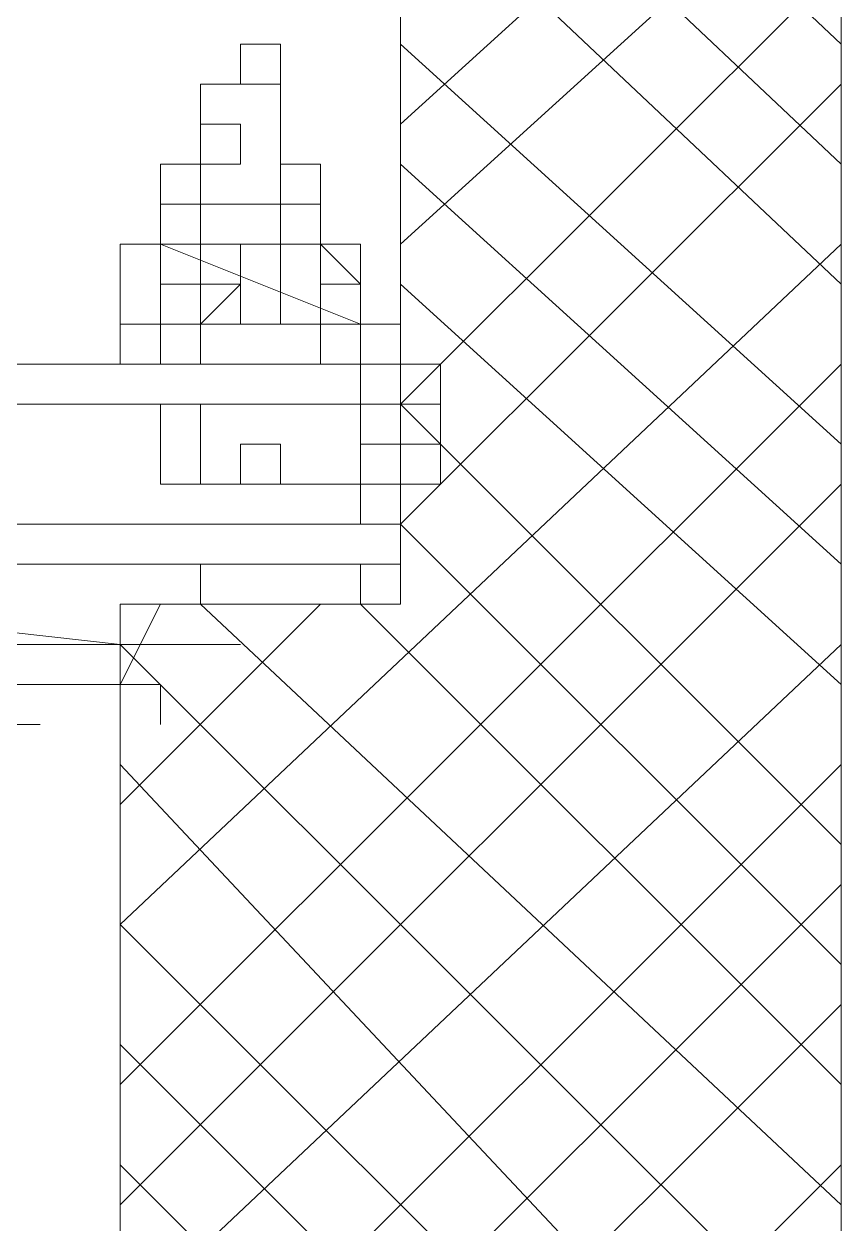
# Model space of a CAD drawing. Header units: millimetres. Extents: x -1005 to 291095, y -4225 to 50669.
# Drawn here: x 7370 to 8776, y 17782 to 19847 of the extents above; entities that cross this region are included whole.
import ezdxf

# ---------------------------------------------------------------- set-up
doc = ezdxf.new("R2010")
doc.units = ezdxf.units.MM
doc.layers.add('PDF_Geomertry', color=7, linetype='Continuous')

msp = doc.modelspace()

# ---------------------------------------------------------------- linework, layer by layer
at = {"layer": 'PDF_Geomertry', "lineweight": 5}
for points in [[(8775.6, 21947.9), (7535.8, 20777.1), (8775.6, 19606.2)], [(8500.1, 21947.9), (7535.8, 20983.7), (8775.6, 19812.8)], [(8775.6, 21741.3), (7535.8, 20570.4), (8775.6, 19399.6)], [(8775.6, 20363.8), (8018, 19675.1)], [(8775.6, 20157.2), (8018, 19468.5)], [(8775.6, 19950.6), (8018, 19192.9), (8018, 18848.6), (7673.6, 18848.6), (7949.1, 18848.6), (7949.1, 18917.5)], [(7811.3, 19743.9), (7811.3, 19812.8), (7742.5, 19812.8), (7742.5, 19743.9)], [(8018, 19812.8), (8775.6, 19124.1)], [(6089.5, 18986.3), (8018, 18986.3), (8775.6, 19743.9)], [(7673.6, 19675.1), (7673.6, 19675.1)], [(7880.2, 19606.2), (7880.2, 19537.3), (7604.7, 19537.3), (7604.7, 19468.5), (7604.7, 19468.5)], [(7742.5, 19606.2), (7673.6, 19606.2), (7604.7, 19606.2), (7604.7, 19537.3), (7604.7, 19606.2), (7604.7, 19606.2)], [(7673.6, 19606.2), (7673.6, 19606.2), (7673.6, 19537.3)], [(7811.3, 19606.2), (7880.2, 19606.2), (7880.2, 19537.3), (7880.2, 19606.2), (7811.3, 19606.2), (7811.3, 19537.3), (7811.3, 19606.2), (7880.2, 19606.2), (7880.2, 19537.3), (7880.2, 19468.5), (7811.3, 19468.5), (7811.3, 19468.5)], [(8018, 19606.2), (8775.6, 18917.5)], [(7535.8, 19468.5), (7535.8, 19399.6)], [(8775.6, 19468.5), (7535.8, 18297.6), (8362.4, 17471.1), (8775.6, 17884.3)], [(7604.7, 19468.5), (7880.2, 19468.5), (7604.7, 19468.5), (7880.2, 19468.5), (7604.7, 19468.5), (7604.7, 19399.6), (7604.7, 19330.7), (7604.7, 19399.6), (7604.7, 19330.7), (7604.7, 19399.6), (7604.7, 19399.6)], [(7673.6, 19399.6), (7673.6, 19399.6), (7673.6, 19468.5), (7742.5, 19468.5), (7742.5, 19399.6), (7742.5, 19399.6)], [(7673.6, 19399.6), (7673.6, 19399.6), (7673.6, 19468.5)], [(7673.6, 19468.5), (7673.6, 19399.6), (7673.6, 19399.6)], [(7880.2, 19468.5), (7811.3, 19468.5), (7811.3, 19330.7), (7811.3, 19330.7)], [(7949.1, 19468.5), (7880.2, 19468.5), (7880.2, 19399.6), (7880.2, 19468.5), (7880.2, 19468.5)], [(7880.2, 19468.5), (7880.2, 19399.6), (7880.2, 19399.6)], [(7880.2, 19468.5), (7880.2, 19399.6), (7880.2, 19399.6)], [(7880.2, 19468.5), (7880.2, 19330.7), (7880.2, 19330.7)], [(7880.2, 19468.5), (7880.2, 19330.7), (7880.2, 19330.7)], [(7880.2, 19468.5), (7880.2, 19399.6)], [(7949.1, 19399.6), (7949.1, 19399.6), (7949.1, 19468.5)], [(7535.8, 19399.6), (7535.8, 19399.6), (7535.8, 19330.7)], [(7535.8, 19399.6), (7535.8, 19399.6), (7535.8, 19330.7)], [(7535.8, 19330.7), (7535.8, 19330.7), (7535.8, 19399.6), (7535.8, 19399.6)], [(7535.8, 19330.7), (7535.8, 19399.6), (7535.8, 19399.6)], [(7604.7, 19399.6), (7604.7, 19399.6), (7604.7, 19330.7), (7604.7, 19399.6), (7604.7, 19330.7), (7604.7, 19399.6), (7604.7, 19330.7), (7604.7, 19399.6), (7673.6, 19399.6), (7673.6, 19330.7), (7673.6, 19330.7)], [(7604.7, 19399.6), (7604.7, 19399.6), (7604.7, 19330.7), (7604.7, 19330.7)], [(7604.7, 19399.6), (7604.7, 19330.7), (7604.7, 19330.7)], [(7604.7, 19399.6), (7604.7, 19399.6), (7604.7, 19330.7), (7604.7, 19330.7)], [(7673.6, 19330.7), (7673.6, 19330.7), (7673.6, 19399.6), (7604.7, 19399.6)], [(7604.7, 19399.6), (7673.6, 19399.6), (7673.6, 19399.6)], [(7673.6, 19399.6), (7604.7, 19399.6), (7604.7, 19399.6)], [(7673.6, 19330.7), (7673.6, 19330.7), (7673.6, 19399.6)], [(7742.5, 19399.6), (7742.5, 19399.6), (7673.6, 19399.6)], [(7673.6, 19330.7), (7673.6, 19330.7), (7742.5, 19330.7), (7742.5, 19399.6), (7742.5, 19399.6)], [(7742.5, 19399.6), (7742.5, 19399.6), (7673.6, 19330.7)], [(7673.6, 19330.7), (7673.6, 19330.7), (7673.6, 19330.7), (7673.6, 19399.6), (7742.5, 19399.6), (7742.5, 19330.7), (7742.5, 19330.7)], [(7742.5, 19330.7), (7742.5, 19399.6), (7742.5, 19330.7), (7742.5, 19399.6), (7742.5, 19330.7), (7742.5, 19399.6), (7742.5, 19330.7), (7742.5, 19399.6), (7742.5, 19330.7), (7742.5, 19399.6), (7742.5, 19330.7), (7742.5, 19399.6), (7742.5, 19330.7), (7742.5, 19399.6), (7742.5, 19330.7), (7742.5, 19399.6), (7742.5, 19330.7), (7742.5, 19399.6), (7742.5, 19330.7), (7742.5, 19399.6), (7742.5, 19330.7), (7742.5, 19399.6), (7742.5, 19330.7), (7742.5, 19399.6), (7742.5, 19330.7), (7742.5, 19399.6), (7742.5, 19330.7), (7742.5, 19399.6), (7742.5, 19330.7), (7742.5, 19399.6), (7742.5, 19330.7), (7742.5, 19399.6), (7742.5, 19330.7), (7742.5, 19399.6), (7742.5, 19330.7), (7742.5, 19399.6), (7742.5, 19330.7), (7742.5, 19399.6), (7742.5, 19330.7), (7742.5, 19399.6), (7742.5, 19330.7), (7742.5, 19399.6), (7742.5, 19330.7), (7742.5, 19399.6), (7742.5, 19330.7), (7742.5, 19399.6), (7742.5, 19330.7), (7742.5, 19399.6), (7742.5, 19330.7), (7742.5, 19399.6), (7742.5, 19330.7), (7742.5, 19399.6), (7742.5, 19330.7), (7742.5, 19399.6), (7742.5, 19330.7), (7811.3, 19330.7), (7742.5, 19330.7), (7673.6, 19330.7), (7673.6, 19330.7)], [(7673.6, 19399.6), (7673.6, 19399.6), (7673.6, 19330.7)], [(7811.3, 19330.7), (7742.5, 19330.7), (7742.5, 19399.6), (7742.5, 19330.7), (7742.5, 19399.6), (7742.5, 19399.6)], [(7742.5, 19399.6), (7742.5, 19330.7), (7742.5, 19330.7)], [(7742.5, 19399.6), (7742.5, 19399.6), (7742.5, 19330.7)], [(7742.5, 19399.6), (7742.5, 19399.6)], [(7811.3, 19399.6), (7811.3, 19399.6)], [(7880.2, 19399.6), (7880.2, 19399.6), (7880.2, 19330.7), (7880.2, 19330.7)], [(7880.2, 19399.6), (7880.2, 19399.6), (7880.2, 19330.7)], [(7880.2, 19330.7), (7880.2, 19330.7), (7880.2, 19399.6), (7880.2, 19399.6)], [(7880.2, 19399.6), (7880.2, 19399.6), (7949.1, 19399.6), (7880.2, 19399.6), (7880.2, 19330.7), (7880.2, 19330.7)], [(7880.2, 19399.6), (7880.2, 19399.6), (7880.2, 19399.6), (7880.2, 19330.7), (7880.2, 19330.7)], [(7949.1, 19399.6), (7949.1, 19399.6), (7949.1, 19330.7), (7949.1, 19330.7)], [(7949.1, 19399.6), (7949.1, 19399.6)], [(8018, 19399.6), (8775.6, 18710.8)], [(6158.3, 18986.3), (6158.3, 18986.3), (7949.1, 18986.3), (7949.1, 19261.8), (7949.1, 19192.9), (6158.3, 19192.9), (6158.3, 19261.8), (6158.3, 19330.7), (6364.9, 19330.7), (6364.9, 19261.8)], [(7604.7, 19330.7), (7604.7, 19330.7), (7535.8, 19330.7), (7535.8, 19261.8)], [(7535.8, 19261.8), (7535.8, 19330.7), (7535.8, 19330.7)], [(7673.6, 19330.7), (7673.6, 19330.7), (7604.7, 19330.7), (7673.6, 19330.7), (7604.7, 19330.7), (7604.7, 19261.8)], [(7742.5, 19330.7), (7742.5, 19330.7), (7673.6, 19330.7), (7673.6, 19261.8)], [(7742.5, 19330.7), (7742.5, 19330.7), (7673.6, 19330.7)], [(7673.6, 19330.7), (7673.6, 19330.7), (7673.6, 19261.8)], [(7880.2, 19330.7), (7880.2, 19330.7), (7880.2, 19330.7), (7811.3, 19330.7), (7811.3, 19330.7)], [(7880.2, 19261.8), (7880.2, 19330.7), (7949.1, 19330.7), (7949.1, 19330.7)], [(7880.2, 19330.7), (7880.2, 19330.7), (7949.1, 19330.7), (7949.1, 19261.8)], [(7949.1, 19330.7), (7949.1, 19330.7), (7880.2, 19330.7), (7880.2, 19261.8), (7880.2, 19330.7), (7949.1, 19330.7), (7949.1, 19261.8)], [(7880.2, 19330.7), (7880.2, 19330.7), (7880.2, 19261.8)], [(7880.2, 19330.7), (7880.2, 19330.7), (7880.2, 19261.8)], [(8018, 19330.7), (7949.1, 19330.7), (7949.1, 19261.8), (7949.1, 19330.7), (7949.1, 19330.7)], [(8018, 19330.7), (8018, 19261.8), (8018, 19192.9), (8018, 19192.9)], [(8018, 19261.8), (8018, 18917.5), (6089.5, 18917.5), (6089.5, 19261.8), (8018, 19261.8), (6089.5, 19261.8)], [(8775.6, 19261.8), (7535.8, 18022.1)], [(7673.6, 19055.2), (7673.6, 19192.9)], [(8018, 19192.9), (8775.6, 18435.3)], [(7811.3, 19124.1), (7811.3, 19124.1), (7742.5, 19124.1), (7742.5, 19055.2), (7811.3, 19055.2), (7811.3, 19055.2)], [(8775.6, 19055.2), (7535.8, 17815.4)], [(8018, 18986.3), (8775.6, 18228.7)], [(7880.2, 18848.6), (7535.8, 18504.2)], [(7604.7, 18848.6), (7535.8, 18710.8)], [(7673.6, 18848.6), (8775.6, 17815.4)], [(7949.1, 18848.6), (8775.6, 18022.1)], [(6778.2, 18710.8), (7467, 18710.8), (6778.2, 18710.8), (6778.2, 18779.7), (7191.5, 18779.7), (7191.5, 18710.8), (7191.5, 18779.7), (7191.5, 18710.8), (7191.5, 18710.8), (7191.5, 18779.7), (7329.2, 18779.7), (7329.2, 18779.7)], [(7398.1, 18779.7), (7742.5, 18779.7)], [(8775.6, 18779.7), (7535.8, 17608.8), (7673.6, 17471.1), (8775.6, 18573.1)], [(7535.8, 18779.7), (8775.6, 17539.9)], [(6020.6, 18642), (7398.1, 18642), (6020.6, 18642), (6296.1, 18642), (6020.6, 18642), (6020.6, 18710.8), (6020.6, 18710.8)], [(7467, 18710.8), (7467, 18710.8)], [(7604.7, 18710.8), (7604.7, 18710.8), (7604.7, 18642)], [(7398.1, 18642), (7398.1, 18642)], [(8775.6, 17677.7), (8569, 17471.1), (7535.8, 18573.1)], [(8775.6, 18366.4), (7880.2, 17471.1)], [(8775.6, 18159.8), (8086.8, 17471.1)], [(7535.8, 18091), (8155.7, 17471.1)], [(7535.8, 17884.3), (7949.1, 17471.1)]]:
    msp.add_lwpolyline(points, dxfattribs=at)
for points in [[(7535.8, 17471.1), (8775.6, 17471.1), (8775.6, 21947.9), (7535.8, 21947.9), (7535.8, 19881.7), (8018, 19881.7), (8018, 18848.6), (7535.8, 18848.6), (7535.8, 17471.1)], [(7811.3, 19537.3), (7811.3, 19743.9), (7673.6, 19743.9), (7673.6, 19537.3)], [(7673.6, 19606.2), (7742.5, 19606.2), (7742.5, 19675.1), (7673.6, 19675.1), (7673.6, 19606.2)], [(7673.6, 19675.1), (7742.5, 19675.1), (7673.6, 19675.1)], [(7673.6, 19606.2), (7604.7, 19606.2), (7673.6, 19606.2)], [(7673.6, 19606.2), (7673.6, 19606.2)], [(7673.6, 19537.3), (7673.6, 19606.2)], [(7742.5, 19606.2), (7742.5, 19606.2)], [(7673.6, 19468.5), (7673.6, 19537.3)], [(7811.3, 19468.5), (7811.3, 19537.3)], [(7535.8, 19399.6), (7535.8, 19468.5)], [(7535.8, 19468.5), (7604.7, 19468.5)], [(7535.8, 19399.6), (7535.8, 19399.6), (7535.8, 19468.5)], [(7604.7, 19468.5), (7604.7, 19468.5)], [(7604.7, 19468.5), (7604.7, 19468.5)], [(7604.7, 19468.5), (7604.7, 19330.7), (7949.1, 19330.7)], [(7604.7, 19399.6), (7604.7, 19399.6), (7673.6, 19399.6), (7673.6, 19468.5), (7673.6, 19399.6), (7673.6, 19468.5), (7673.6, 19399.6), (7673.6, 19468.5), (7673.6, 19399.6), (7673.6, 19468.5), (7673.6, 19399.6), (7673.6, 19468.5), (7673.6, 19399.6), (7673.6, 19468.5), (7673.6, 19399.6), (7673.6, 19468.5), (7673.6, 19399.6), (7673.6, 19468.5), (7673.6, 19399.6), (7673.6, 19468.5), (7673.6, 19399.6), (7673.6, 19468.5), (7673.6, 19399.6), (7673.6, 19468.5), (7673.6, 19399.6)], [(7673.6, 19468.5), (7673.6, 19468.5)], [(7673.6, 19399.6), (7673.6, 19399.6), (7673.6, 19468.5)], [(7673.6, 19468.5), (7742.5, 19468.5)], [(7673.6, 19399.6), (7673.6, 19468.5)], [(7742.5, 19468.5), (7742.5, 19468.5)], [(7742.5, 19399.6), (7742.5, 19468.5)], [(7742.5, 19399.6), (7742.5, 19468.5)], [(7742.5, 19399.6), (7742.5, 19468.5)], [(7742.5, 19399.6), (7742.5, 19468.5)], [(7742.5, 19399.6), (7742.5, 19468.5)], [(7742.5, 19399.6), (7742.5, 19468.5)], [(7742.5, 19399.6), (7742.5, 19468.5)], [(7949.1, 19399.6), (7949.1, 19399.6), (7949.1, 19468.5), (7880.2, 19468.5)], [(7535.8, 19399.6), (7535.8, 19399.6)], [(7535.8, 19399.6), (7535.8, 19399.6)], [(7535.8, 19399.6), (7535.8, 19399.6)], [(7535.8, 19399.6), (7535.8, 19399.6)], [(7535.8, 19399.6), (7535.8, 19399.6)], [(7535.8, 19330.7), (7535.8, 19399.6)], [(7535.8, 19399.6), (7535.8, 19399.6)], [(7535.8, 19399.6), (7535.8, 19399.6)], [(7535.8, 19399.6), (7535.8, 19399.6)], [(7535.8, 19399.6), (7535.8, 19399.6)], [(7535.8, 19330.7), (7535.8, 19399.6)], [(7535.8, 19399.6), (7535.8, 19330.7), (7535.8, 19399.6)], [(7535.8, 19399.6), (7535.8, 19399.6)], [(7604.7, 19330.7), (7604.7, 19399.6)], [(7604.7, 19330.7), (7604.7, 19399.6)], [(7604.7, 19330.7), (7604.7, 19399.6)], [(7604.7, 19330.7), (7604.7, 19399.6)], [(7673.6, 19330.7), (7673.6, 19399.6), (7673.6, 19330.7), (7604.7, 19330.7), (7673.6, 19330.7)], [(7604.7, 19399.6), (7604.7, 19399.6)], [(7604.7, 19399.6), (7604.7, 19399.6)], [(7604.7, 19399.6), (7604.7, 19399.6)], [(7604.7, 19399.6), (7604.7, 19399.6)], [(7604.7, 19399.6), (7604.7, 19399.6)], [(7604.7, 19399.6), (7604.7, 19399.6)], [(7604.7, 19399.6), (7604.7, 19399.6)], [(7604.7, 19399.6), (7604.7, 19399.6)], [(7604.7, 19399.6), (7604.7, 19399.6)], [(7604.7, 19399.6), (7604.7, 19399.6)], [(7673.6, 19399.6), (7673.6, 19399.6)], [(7673.6, 19399.6), (7673.6, 19399.6)], [(7673.6, 19399.6), (7673.6, 19399.6)], [(7673.6, 19399.6), (7673.6, 19399.6)], [(7673.6, 19399.6), (7673.6, 19399.6)], [(7673.6, 19399.6), (7673.6, 19399.6)], [(7673.6, 19399.6), (7673.6, 19399.6)], [(7673.6, 19399.6), (7673.6, 19399.6)], [(7673.6, 19399.6), (7673.6, 19399.6)], [(7673.6, 19399.6), (7673.6, 19399.6)], [(7673.6, 19399.6), (7673.6, 19399.6)], [(7673.6, 19399.6), (7673.6, 19399.6)], [(7742.5, 19330.7), (7742.5, 19399.6), (7742.5, 19330.7), (7673.6, 19330.7), (7742.5, 19330.7)], [(7673.6, 19399.6), (7673.6, 19399.6)], [(7673.6, 19399.6), (7673.6, 19399.6)], [(7673.6, 19399.6), (7673.6, 19399.6)], [(7673.6, 19399.6), (7673.6, 19399.6)], [(7673.6, 19399.6), (7673.6, 19399.6)], [(7673.6, 19399.6), (7673.6, 19399.6)], [(7673.6, 19399.6), (7673.6, 19399.6)], [(7673.6, 19399.6), (7673.6, 19399.6)], [(7673.6, 19399.6), (7673.6, 19399.6)], [(7673.6, 19399.6), (7673.6, 19399.6)], [(7673.6, 19399.6), (7673.6, 19399.6)], [(7673.6, 19399.6), (7673.6, 19399.6)], [(7673.6, 19399.6), (7673.6, 19399.6)], [(7673.6, 19399.6), (7673.6, 19399.6)], [(7673.6, 19399.6), (7673.6, 19399.6)], [(7673.6, 19399.6), (7673.6, 19399.6)], [(7673.6, 19399.6), (7673.6, 19399.6)], [(7673.6, 19399.6), (7673.6, 19399.6)], [(7673.6, 19399.6), (7673.6, 19399.6)], [(7673.6, 19399.6), (7673.6, 19399.6)], [(7673.6, 19399.6), (7673.6, 19399.6)], [(7673.6, 19399.6), (7673.6, 19399.6)], [(7673.6, 19399.6), (7673.6, 19399.6)], [(7673.6, 19399.6), (7673.6, 19399.6)], [(7673.6, 19399.6), (7673.6, 19399.6)], [(7673.6, 19399.6), (7673.6, 19399.6)], [(7673.6, 19399.6), (7673.6, 19399.6)], [(7673.6, 19399.6), (7673.6, 19399.6)], [(7673.6, 19399.6), (7673.6, 19399.6)], [(7673.6, 19399.6), (7673.6, 19399.6)], [(7673.6, 19399.6), (7673.6, 19399.6)], [(7673.6, 19399.6), (7673.6, 19399.6)], [(7673.6, 19399.6), (7673.6, 19399.6)], [(7673.6, 19399.6), (7673.6, 19399.6)], [(7673.6, 19399.6), (7673.6, 19399.6)], [(7673.6, 19399.6), (7673.6, 19399.6)], [(7673.6, 19399.6), (7673.6, 19399.6)], [(7673.6, 19399.6), (7673.6, 19399.6)], [(7673.6, 19399.6), (7673.6, 19399.6)], [(7673.6, 19399.6), (7673.6, 19399.6)], [(7673.6, 19399.6), (7673.6, 19399.6)], [(7673.6, 19399.6), (7673.6, 19399.6)], [(7673.6, 19399.6), (7673.6, 19399.6)], [(7673.6, 19399.6), (7673.6, 19399.6)], [(7673.6, 19399.6), (7673.6, 19399.6)], [(7673.6, 19399.6), (7673.6, 19399.6)], [(7673.6, 19399.6), (7673.6, 19399.6)], [(7673.6, 19399.6), (7673.6, 19399.6)], [(7673.6, 19399.6), (7673.6, 19399.6)], [(7673.6, 19399.6), (7673.6, 19399.6)], [(7673.6, 19399.6), (7673.6, 19399.6)], [(7673.6, 19399.6), (7673.6, 19399.6)], [(7673.6, 19399.6), (7673.6, 19399.6)], [(7673.6, 19399.6), (7673.6, 19399.6)], [(7673.6, 19399.6), (7673.6, 19399.6)], [(7673.6, 19399.6), (7673.6, 19399.6)], [(7673.6, 19399.6), (7673.6, 19399.6)], [(7673.6, 19399.6), (7673.6, 19399.6)], [(7673.6, 19399.6), (7673.6, 19399.6)], [(7673.6, 19399.6), (7673.6, 19399.6)], [(7673.6, 19399.6), (7673.6, 19399.6)], [(7673.6, 19399.6), (7673.6, 19399.6)], [(7673.6, 19399.6), (7673.6, 19399.6)], [(7673.6, 19399.6), (7673.6, 19399.6)], [(7673.6, 19399.6), (7673.6, 19399.6)], [(7673.6, 19399.6), (7673.6, 19399.6)], [(7673.6, 19399.6), (7673.6, 19399.6)], [(7673.6, 19399.6), (7673.6, 19399.6)], [(7673.6, 19330.7), (7673.6, 19399.6)], [(7673.6, 19330.7), (7673.6, 19399.6)], [(7673.6, 19330.7), (7673.6, 19399.6)], [(7673.6, 19330.7), (7673.6, 19399.6)], [(7673.6, 19330.7), (7673.6, 19399.6)], [(7673.6, 19330.7), (7673.6, 19399.6)], [(7673.6, 19330.7), (7673.6, 19399.6)], [(7673.6, 19330.7), (7673.6, 19399.6)], [(7673.6, 19330.7), (7673.6, 19399.6)], [(7673.6, 19330.7), (7673.6, 19399.6)], [(7673.6, 19330.7), (7673.6, 19399.6)], [(7673.6, 19330.7), (7673.6, 19399.6)], [(7673.6, 19330.7), (7673.6, 19399.6)], [(7673.6, 19330.7), (7673.6, 19399.6)], [(7673.6, 19330.7), (7673.6, 19399.6)], [(7673.6, 19330.7), (7673.6, 19399.6)], [(7673.6, 19330.7), (7673.6, 19399.6)], [(7673.6, 19330.7), (7673.6, 19399.6)], [(7673.6, 19330.7), (7673.6, 19399.6)], [(7673.6, 19330.7), (7673.6, 19399.6)], [(7673.6, 19330.7), (7673.6, 19399.6)], [(7673.6, 19330.7), (7673.6, 19399.6)], [(7673.6, 19330.7), (7673.6, 19399.6)], [(7673.6, 19330.7), (7673.6, 19399.6)], [(7673.6, 19330.7), (7673.6, 19399.6)], [(7673.6, 19330.7), (7673.6, 19399.6)], [(7673.6, 19330.7), (7673.6, 19399.6)], [(7673.6, 19330.7), (7673.6, 19399.6)], [(7673.6, 19330.7), (7673.6, 19399.6)], [(7673.6, 19330.7), (7673.6, 19399.6)], [(7673.6, 19330.7), (7673.6, 19399.6)], [(7673.6, 19330.7), (7673.6, 19399.6)], [(7673.6, 19330.7), (7673.6, 19399.6)], [(7673.6, 19330.7), (7673.6, 19399.6)], [(7673.6, 19330.7), (7673.6, 19399.6)], [(7673.6, 19330.7), (7673.6, 19399.6)], [(7673.6, 19330.7), (7673.6, 19399.6)], [(7673.6, 19330.7), (7673.6, 19399.6)], [(7673.6, 19330.7), (7673.6, 19399.6)], [(7673.6, 19330.7), (7673.6, 19399.6)], [(7673.6, 19330.7), (7673.6, 19399.6)], [(7673.6, 19330.7), (7673.6, 19399.6)], [(7673.6, 19330.7), (7673.6, 19399.6)], [(7673.6, 19330.7), (7673.6, 19399.6)], [(7673.6, 19330.7), (7673.6, 19399.6)], [(7673.6, 19330.7), (7673.6, 19399.6)], [(7673.6, 19330.7), (7673.6, 19399.6)], [(7673.6, 19330.7), (7673.6, 19399.6)], [(7673.6, 19330.7), (7673.6, 19399.6)], [(7673.6, 19330.7), (7673.6, 19399.6)], [(7673.6, 19330.7), (7673.6, 19399.6)], [(7673.6, 19330.7), (7673.6, 19399.6)], [(7673.6, 19330.7), (7673.6, 19399.6)], [(7673.6, 19330.7), (7673.6, 19399.6)], [(7673.6, 19330.7), (7673.6, 19399.6)], [(7673.6, 19330.7), (7673.6, 19399.6)], [(7673.6, 19330.7), (7673.6, 19399.6)], [(7673.6, 19330.7), (7673.6, 19399.6)], [(7673.6, 19330.7), (7673.6, 19399.6)], [(7673.6, 19330.7), (7673.6, 19399.6)], [(7673.6, 19399.6), (7742.5, 19399.6), (7673.6, 19399.6)], [(7673.6, 19399.6), (7673.6, 19399.6)], [(7673.6, 19399.6), (7673.6, 19399.6)], [(7742.5, 19399.6), (7742.5, 19399.6)], [(7742.5, 19399.6), (7742.5, 19399.6)], [(7742.5, 19399.6), (7742.5, 19399.6)], [(7742.5, 19399.6), (7742.5, 19399.6)], [(7742.5, 19399.6), (7742.5, 19399.6)], [(7742.5, 19399.6), (7742.5, 19399.6)], [(7742.5, 19399.6), (7742.5, 19399.6)], [(7742.5, 19399.6), (7742.5, 19399.6)], [(7742.5, 19399.6), (7742.5, 19399.6)], [(7742.5, 19399.6), (7742.5, 19399.6)], [(7742.5, 19399.6), (7742.5, 19399.6)], [(7742.5, 19399.6), (7742.5, 19399.6)], [(7742.5, 19330.7), (7742.5, 19330.7), (7742.5, 19330.7), (7742.5, 19399.6)], [(7742.5, 19399.6), (7742.5, 19399.6), (7742.5, 19330.7)], [(7742.5, 19399.6), (7742.5, 19399.6)], [(7742.5, 19399.6), (7742.5, 19399.6)], [(7742.5, 19399.6), (7742.5, 19399.6)], [(7742.5, 19399.6), (7742.5, 19399.6)], [(7742.5, 19399.6), (7742.5, 19399.6)], [(7742.5, 19399.6), (7742.5, 19399.6)], [(7742.5, 19399.6), (7742.5, 19399.6)], [(7742.5, 19399.6), (7742.5, 19399.6)], [(7742.5, 19399.6), (7742.5, 19399.6)], [(7742.5, 19399.6), (7742.5, 19399.6)], [(7742.5, 19399.6), (7742.5, 19399.6)], [(7742.5, 19399.6), (7742.5, 19399.6)], [(7742.5, 19399.6), (7742.5, 19399.6)], [(7742.5, 19399.6), (7742.5, 19399.6)], [(7742.5, 19399.6), (7742.5, 19399.6)], [(7742.5, 19399.6), (7742.5, 19399.6)], [(7742.5, 19399.6), (7742.5, 19399.6)], [(7742.5, 19399.6), (7742.5, 19399.6)], [(7742.5, 19399.6), (7742.5, 19399.6)], [(7742.5, 19399.6), (7742.5, 19399.6)], [(7742.5, 19399.6), (7742.5, 19399.6)], [(7742.5, 19399.6), (7742.5, 19399.6)], [(7742.5, 19399.6), (7742.5, 19399.6)], [(7742.5, 19399.6), (7742.5, 19399.6)], [(7742.5, 19399.6), (7742.5, 19399.6)], [(7742.5, 19399.6), (7742.5, 19399.6)], [(7742.5, 19399.6), (7742.5, 19399.6)], [(7742.5, 19399.6), (7742.5, 19399.6)], [(7742.5, 19399.6), (7742.5, 19399.6)], [(7742.5, 19399.6), (7742.5, 19399.6)], [(7742.5, 19399.6), (7742.5, 19399.6)], [(7742.5, 19399.6), (7742.5, 19399.6)], [(7742.5, 19399.6), (7742.5, 19399.6)], [(7742.5, 19399.6), (7742.5, 19399.6)], [(7742.5, 19399.6), (7742.5, 19399.6)], [(7742.5, 19399.6), (7742.5, 19399.6)], [(7742.5, 19399.6), (7742.5, 19399.6)], [(7742.5, 19399.6), (7742.5, 19399.6)], [(7742.5, 19399.6), (7742.5, 19399.6)], [(7742.5, 19399.6), (7742.5, 19399.6)], [(7742.5, 19399.6), (7742.5, 19399.6)], [(7742.5, 19399.6), (7742.5, 19399.6)], [(7742.5, 19399.6), (7742.5, 19399.6)], [(7742.5, 19399.6), (7742.5, 19399.6)], [(7742.5, 19399.6), (7742.5, 19399.6)], [(7742.5, 19399.6), (7742.5, 19399.6)], [(7742.5, 19399.6), (7742.5, 19399.6)], [(7742.5, 19399.6), (7742.5, 19399.6)], [(7742.5, 19399.6), (7742.5, 19399.6)], [(7742.5, 19399.6), (7742.5, 19399.6)], [(7742.5, 19399.6), (7742.5, 19399.6)], [(7742.5, 19399.6), (7742.5, 19399.6)], [(7742.5, 19399.6), (7742.5, 19399.6)], [(7742.5, 19399.6), (7742.5, 19399.6)], [(7742.5, 19399.6), (7742.5, 19399.6)], [(7742.5, 19399.6), (7742.5, 19399.6)], [(7742.5, 19399.6), (7742.5, 19399.6)], [(7742.5, 19399.6), (7742.5, 19399.6)], [(7742.5, 19399.6), (7742.5, 19399.6)], [(7742.5, 19399.6), (7742.5, 19399.6)], [(7742.5, 19399.6), (7742.5, 19399.6)], [(7742.5, 19399.6), (7742.5, 19399.6)], [(7742.5, 19399.6), (7742.5, 19399.6)], [(7742.5, 19399.6), (7742.5, 19399.6)], [(7742.5, 19399.6), (7742.5, 19399.6)], [(7742.5, 19399.6), (7742.5, 19399.6)], [(7742.5, 19399.6), (7742.5, 19399.6)], [(7742.5, 19399.6), (7742.5, 19399.6)], [(7742.5, 19399.6), (7742.5, 19399.6)], [(7742.5, 19399.6), (7742.5, 19399.6)], [(7742.5, 19399.6), (7742.5, 19399.6)], [(7742.5, 19399.6), (7742.5, 19399.6)], [(7742.5, 19399.6), (7742.5, 19399.6)], [(7742.5, 19399.6), (7742.5, 19399.6)], [(7742.5, 19399.6), (7742.5, 19399.6)], [(7742.5, 19399.6), (7742.5, 19399.6)], [(7742.5, 19399.6), (7742.5, 19399.6)], [(7742.5, 19399.6), (7742.5, 19399.6)], [(7742.5, 19399.6), (7742.5, 19399.6)], [(7742.5, 19399.6), (7742.5, 19399.6)], [(7742.5, 19399.6), (7742.5, 19399.6)], [(7742.5, 19399.6), (7742.5, 19399.6)], [(7742.5, 19399.6), (7742.5, 19399.6)], [(7742.5, 19399.6), (7742.5, 19399.6)], [(7742.5, 19399.6), (7742.5, 19399.6)], [(7742.5, 19399.6), (7742.5, 19399.6)], [(7742.5, 19399.6), (7742.5, 19399.6)], [(7742.5, 19399.6), (7742.5, 19399.6)], [(7742.5, 19399.6), (7742.5, 19399.6)], [(7742.5, 19399.6), (7742.5, 19399.6)], [(7742.5, 19399.6), (7742.5, 19399.6)], [(7742.5, 19399.6), (7742.5, 19399.6)], [(7742.5, 19399.6), (7742.5, 19399.6)], [(7742.5, 19399.6), (7742.5, 19399.6)], [(7742.5, 19399.6), (7742.5, 19399.6)], [(7742.5, 19399.6), (7742.5, 19399.6)], [(7742.5, 19399.6), (7742.5, 19399.6)], [(7742.5, 19399.6), (7742.5, 19399.6)], [(7742.5, 19399.6), (7742.5, 19399.6)], [(7742.5, 19399.6), (7742.5, 19399.6)], [(7742.5, 19399.6), (7742.5, 19399.6)], [(7742.5, 19399.6), (7742.5, 19399.6)], [(7742.5, 19399.6), (7742.5, 19399.6)], [(7742.5, 19399.6), (7742.5, 19399.6)], [(7742.5, 19399.6), (7742.5, 19399.6)], [(7742.5, 19399.6), (7742.5, 19399.6)], [(7742.5, 19399.6), (7742.5, 19399.6)], [(7742.5, 19399.6), (7742.5, 19399.6)], [(7742.5, 19399.6), (7742.5, 19399.6)], [(7742.5, 19399.6), (7742.5, 19399.6)], [(7742.5, 19399.6), (7742.5, 19399.6)], [(7742.5, 19399.6), (7742.5, 19399.6)], [(7742.5, 19399.6), (7742.5, 19399.6)], [(7742.5, 19399.6), (7742.5, 19399.6)], [(7742.5, 19399.6), (7742.5, 19399.6)], [(7742.5, 19399.6), (7742.5, 19399.6)], [(7742.5, 19399.6), (7742.5, 19399.6)], [(7742.5, 19399.6), (7742.5, 19399.6)], [(7742.5, 19399.6), (7742.5, 19399.6)], [(7742.5, 19399.6), (7742.5, 19399.6)], [(7742.5, 19399.6), (7742.5, 19399.6)], [(7742.5, 19399.6), (7742.5, 19399.6)], [(7742.5, 19399.6), (7742.5, 19399.6)], [(7742.5, 19399.6), (7742.5, 19399.6)], [(7742.5, 19399.6), (7742.5, 19399.6)], [(7742.5, 19399.6), (7742.5, 19399.6)], [(7742.5, 19399.6), (7742.5, 19399.6)], [(7742.5, 19399.6), (7742.5, 19399.6)], [(7742.5, 19399.6), (7742.5, 19399.6)], [(7742.5, 19399.6), (7742.5, 19399.6)], [(7742.5, 19399.6), (7742.5, 19399.6)], [(7742.5, 19399.6), (7742.5, 19399.6)], [(7742.5, 19399.6), (7742.5, 19399.6)], [(7742.5, 19399.6), (7742.5, 19399.6)], [(7742.5, 19399.6), (7742.5, 19399.6)], [(7742.5, 19399.6), (7742.5, 19399.6)], [(7742.5, 19399.6), (7742.5, 19399.6)], [(7742.5, 19399.6), (7742.5, 19399.6)], [(7742.5, 19399.6), (7742.5, 19399.6)], [(7742.5, 19399.6), (7742.5, 19399.6)], [(7742.5, 19399.6), (7742.5, 19399.6)], [(7742.5, 19399.6), (7742.5, 19399.6)], [(7742.5, 19399.6), (7742.5, 19399.6)], [(7742.5, 19399.6), (7742.5, 19399.6)], [(7742.5, 19399.6), (7742.5, 19399.6)], [(7742.5, 19399.6), (7742.5, 19399.6)], [(7742.5, 19399.6), (7742.5, 19399.6)], [(7742.5, 19399.6), (7742.5, 19399.6)], [(7742.5, 19399.6), (7742.5, 19399.6)], [(7742.5, 19399.6), (7742.5, 19399.6)], [(7742.5, 19399.6), (7742.5, 19399.6)], [(7742.5, 19399.6), (7742.5, 19399.6)], [(7742.5, 19399.6), (7742.5, 19399.6)], [(7742.5, 19399.6), (7742.5, 19399.6)], [(7742.5, 19399.6), (7742.5, 19399.6)], [(7742.5, 19399.6), (7742.5, 19399.6)], [(7742.5, 19399.6), (7742.5, 19399.6)], [(7742.5, 19399.6), (7742.5, 19399.6)], [(7742.5, 19399.6), (7742.5, 19399.6)], [(7742.5, 19399.6), (7742.5, 19399.6)], [(7742.5, 19399.6), (7742.5, 19399.6)], [(7742.5, 19399.6), (7742.5, 19399.6)], [(7742.5, 19399.6), (7742.5, 19399.6)], [(7742.5, 19399.6), (7742.5, 19399.6)], [(7742.5, 19399.6), (7742.5, 19399.6)], [(7742.5, 19399.6), (7742.5, 19399.6)], [(7742.5, 19399.6), (7742.5, 19399.6)], [(7742.5, 19399.6), (7742.5, 19399.6)], [(7742.5, 19399.6), (7742.5, 19399.6)], [(7742.5, 19399.6), (7742.5, 19399.6)], [(7742.5, 19399.6), (7742.5, 19399.6)], [(7742.5, 19399.6), (7742.5, 19399.6)], [(7742.5, 19399.6), (7742.5, 19399.6)], [(7742.5, 19399.6), (7742.5, 19399.6)], [(7742.5, 19399.6), (7742.5, 19399.6)], [(7742.5, 19399.6), (7742.5, 19399.6)], [(7742.5, 19399.6), (7742.5, 19399.6)], [(7742.5, 19399.6), (7742.5, 19399.6)], [(7742.5, 19399.6), (7742.5, 19399.6)], [(7742.5, 19399.6), (7742.5, 19399.6)], [(7742.5, 19399.6), (7742.5, 19399.6)], [(7742.5, 19399.6), (7742.5, 19399.6)], [(7742.5, 19399.6), (7742.5, 19399.6)], [(7742.5, 19399.6), (7742.5, 19399.6)], [(7742.5, 19399.6), (7742.5, 19399.6)], [(7742.5, 19399.6), (7742.5, 19399.6)], [(7742.5, 19399.6), (7742.5, 19399.6)], [(7811.3, 19330.7), (7811.3, 19330.7), (7811.3, 19330.7), (7811.3, 19399.6)], [(7880.2, 19399.6), (7880.2, 19399.6)], [(7880.2, 19399.6), (7880.2, 19399.6)], [(7880.2, 19399.6), (7880.2, 19399.6)], [(7880.2, 19399.6), (7880.2, 19399.6)], [(7880.2, 19399.6), (7880.2, 19399.6)], [(7880.2, 19399.6), (7880.2, 19399.6)], [(7880.2, 19399.6), (7880.2, 19399.6)], [(7880.2, 19399.6), (7880.2, 19399.6), (7880.2, 19330.7)], [(7880.2, 19399.6), (7880.2, 19399.6)], [(7880.2, 19399.6), (7880.2, 19399.6)], [(7880.2, 19399.6), (7880.2, 19399.6)], [(7880.2, 19399.6), (7880.2, 19399.6)], [(7880.2, 19399.6), (7880.2, 19399.6)], [(7880.2, 19399.6), (7880.2, 19399.6)], [(7880.2, 19399.6), (7880.2, 19399.6)], [(7880.2, 19330.7), (7880.2, 19399.6), (7880.2, 19330.7)], [(7880.2, 19399.6), (7880.2, 19399.6)], [(7880.2, 19399.6), (7880.2, 19399.6)], [(7880.2, 19399.6), (7880.2, 19399.6)], [(7880.2, 19399.6), (7880.2, 19399.6)], [(7880.2, 19399.6), (7880.2, 19399.6)], [(7880.2, 19399.6), (7880.2, 19399.6)], [(7880.2, 19399.6), (7880.2, 19399.6)], [(7880.2, 19399.6), (7880.2, 19399.6)], [(7880.2, 19399.6), (7880.2, 19399.6)], [(7880.2, 19399.6), (7880.2, 19399.6)], [(7880.2, 19399.6), (7880.2, 19399.6)], [(7880.2, 19399.6), (7880.2, 19399.6)], [(7880.2, 19399.6), (7880.2, 19399.6)], [(7880.2, 19399.6), (7880.2, 19399.6)], [(7880.2, 19399.6), (7880.2, 19399.6)], [(7880.2, 19399.6), (7880.2, 19399.6)], [(7880.2, 19399.6), (7880.2, 19399.6)], [(7880.2, 19399.6), (7880.2, 19399.6)], [(7880.2, 19399.6), (7880.2, 19399.6)], [(7880.2, 19399.6), (7880.2, 19399.6)], [(7880.2, 19399.6), (7880.2, 19399.6)], [(7880.2, 19399.6), (7880.2, 19399.6)], [(7880.2, 19399.6), (7880.2, 19399.6)], [(7880.2, 19399.6), (7880.2, 19399.6)], [(7880.2, 19399.6), (7880.2, 19399.6)], [(7880.2, 19399.6), (7880.2, 19399.6)], [(7880.2, 19399.6), (7880.2, 19399.6)], [(7880.2, 19399.6), (7880.2, 19399.6)], [(7880.2, 19399.6), (7880.2, 19399.6)], [(7880.2, 19399.6), (7880.2, 19399.6)], [(7880.2, 19399.6), (7880.2, 19399.6)], [(7880.2, 19399.6), (7880.2, 19399.6)], [(7880.2, 19399.6), (7880.2, 19399.6)], [(7880.2, 19399.6), (7880.2, 19399.6)], [(7880.2, 19399.6), (7880.2, 19399.6)], [(7880.2, 19399.6), (7880.2, 19399.6)], [(7880.2, 19399.6), (7880.2, 19399.6)], [(7880.2, 19399.6), (7880.2, 19399.6)], [(7880.2, 19399.6), (7880.2, 19399.6)], [(7880.2, 19399.6), (7880.2, 19399.6)], [(7880.2, 19399.6), (7880.2, 19399.6)], [(7880.2, 19399.6), (7880.2, 19399.6)], [(7880.2, 19399.6), (7880.2, 19399.6)], [(7880.2, 19399.6), (7880.2, 19399.6)], [(7880.2, 19399.6), (7880.2, 19399.6)], [(7880.2, 19399.6), (7880.2, 19399.6)], [(7880.2, 19399.6), (7880.2, 19399.6)], [(7880.2, 19399.6), (7880.2, 19399.6)], [(7880.2, 19399.6), (7880.2, 19399.6)], [(7880.2, 19399.6), (7880.2, 19399.6)], [(7880.2, 19330.7), (7880.2, 19330.7), (7880.2, 19399.6), (7880.2, 19330.7)], [(7880.2, 19330.7), (7880.2, 19399.6)], [(7880.2, 19399.6), (7880.2, 19399.6)], [(7880.2, 19399.6), (7880.2, 19399.6)], [(7880.2, 19399.6), (7880.2, 19399.6)], [(7880.2, 19399.6), (7880.2, 19399.6)], [(7880.2, 19399.6), (7880.2, 19399.6)], [(7880.2, 19399.6), (7880.2, 19399.6)], [(7880.2, 19399.6), (7880.2, 19399.6)], [(7880.2, 19399.6), (7880.2, 19399.6)], [(7880.2, 19330.7), (7880.2, 19399.6)], [(7880.2, 19330.7), (7880.2, 19399.6)], [(7880.2, 19330.7), (7880.2, 19399.6)], [(7880.2, 19330.7), (7880.2, 19399.6)], [(7880.2, 19330.7), (7880.2, 19399.6)], [(7880.2, 19330.7), (7880.2, 19399.6)], [(7880.2, 19330.7), (7880.2, 19399.6)], [(7880.2, 19330.7), (7880.2, 19399.6)], [(7880.2, 19330.7), (7880.2, 19399.6)], [(7880.2, 19330.7), (7880.2, 19399.6)], [(7880.2, 19330.7), (7880.2, 19399.6)], [(7880.2, 19330.7), (7880.2, 19399.6)], [(7880.2, 19330.7), (7880.2, 19399.6)], [(7880.2, 19330.7), (7880.2, 19399.6)], [(7880.2, 19330.7), (7880.2, 19399.6)], [(7880.2, 19330.7), (7880.2, 19399.6)], [(7880.2, 19330.7), (7880.2, 19399.6)], [(7880.2, 19330.7), (7880.2, 19399.6)], [(7880.2, 19330.7), (7880.2, 19399.6)], [(7880.2, 19330.7), (7880.2, 19399.6)], [(7880.2, 19330.7), (7880.2, 19399.6)], [(7880.2, 19330.7), (7880.2, 19399.6)], [(7880.2, 19330.7), (7880.2, 19399.6)], [(7880.2, 19330.7), (7880.2, 19399.6)], [(7880.2, 19330.7), (7880.2, 19399.6)], [(7880.2, 19330.7), (7880.2, 19399.6)], [(7880.2, 19330.7), (7880.2, 19399.6)], [(7880.2, 19330.7), (7880.2, 19399.6)], [(7880.2, 19330.7), (7880.2, 19399.6)], [(7880.2, 19330.7), (7880.2, 19399.6)], [(7949.1, 19399.6), (7949.1, 19399.6)], [(7949.1, 19399.6), (7949.1, 19399.6)], [(7949.1, 19399.6), (7949.1, 19399.6)], [(7949.1, 19399.6), (7949.1, 19399.6)], [(7949.1, 19399.6), (7949.1, 19399.6)], [(7949.1, 19399.6), (7949.1, 19399.6)], [(7949.1, 19399.6), (7949.1, 19399.6)], [(7949.1, 19399.6), (7949.1, 19399.6)], [(7949.1, 19399.6), (7949.1, 19399.6)], [(7949.1, 19399.6), (7949.1, 19399.6)], [(7949.1, 19399.6), (7949.1, 19399.6)], [(7949.1, 19399.6), (7949.1, 19399.6)], [(7949.1, 19399.6), (7949.1, 19399.6)], [(7949.1, 19399.6), (7949.1, 19399.6)], [(7949.1, 19399.6), (7949.1, 19399.6)], [(7949.1, 19399.6), (7949.1, 19399.6)], [(7949.1, 19399.6), (7949.1, 19399.6)], [(7949.1, 19330.7), (7949.1, 19330.7), (7949.1, 19399.6), (7949.1, 19330.7)], [(7949.1, 19399.6), (7949.1, 19399.6)], [(7949.1, 19330.7), (7949.1, 19330.7), (7949.1, 19330.7), (7949.1, 19399.6)], [(7949.1, 19330.7), (7949.1, 19399.6), (7949.1, 19330.7)], [(7949.1, 19399.6), (7949.1, 19399.6)], [(7949.1, 19399.6), (7949.1, 19399.6)], [(7949.1, 19399.6), (7949.1, 19399.6)], [(7949.1, 19399.6), (7949.1, 19399.6)], [(7949.1, 19399.6), (7949.1, 19399.6)], [(7949.1, 19399.6), (7949.1, 19399.6)], [(7949.1, 19399.6), (7949.1, 19399.6)], [(7949.1, 19399.6), (7949.1, 19399.6)], [(7949.1, 19399.6), (7949.1, 19399.6)], [(7949.1, 19399.6), (7949.1, 19399.6)], [(7949.1, 19399.6), (7949.1, 19399.6)], [(7949.1, 19399.6), (7949.1, 19399.6)], [(7949.1, 19399.6), (7949.1, 19399.6)], [(7949.1, 19399.6), (7949.1, 19399.6)], [(7949.1, 19399.6), (7949.1, 19399.6)], [(7949.1, 19399.6), (7949.1, 19399.6)], [(7949.1, 19399.6), (7949.1, 19399.6)], [(7949.1, 19330.7), (7949.1, 19399.6)], [(7949.1, 19330.7), (7949.1, 19399.6)], [(7949.1, 19330.7), (7949.1, 19399.6)], [(7949.1, 19330.7), (7949.1, 19399.6)], [(7949.1, 19330.7), (7949.1, 19399.6)], [(7949.1, 19330.7), (7949.1, 19399.6)], [(7949.1, 19330.7), (7949.1, 19399.6)], [(7949.1, 19330.7), (7949.1, 19399.6)], [(7949.1, 19330.7), (7949.1, 19399.6)], [(7949.1, 19330.7), (7949.1, 19399.6)], [(7949.1, 19330.7), (7949.1, 19399.6)], [(7949.1, 19330.7), (7949.1, 19399.6)], [(7949.1, 19330.7), (7949.1, 19399.6)], [(7949.1, 19330.7), (7949.1, 19399.6)], [(7949.1, 19330.7), (7949.1, 19399.6)], [(7949.1, 19330.7), (7949.1, 19399.6)], [(7949.1, 19399.6), (7949.1, 19399.6)], [(7535.8, 19330.7), (7535.8, 19330.7)], [(7535.8, 19330.7), (7535.8, 19330.7)], [(7535.8, 19261.8), (7535.8, 19330.7)], [(7535.8, 19330.7), (7535.8, 19330.7)], [(7535.8, 19330.7), (7535.8, 19330.7)], [(7535.8, 19330.7), (7535.8, 19330.7)], [(7535.8, 19330.7), (7535.8, 19330.7)], [(7604.7, 19330.7), (7604.7, 19330.7)], [(7604.7, 19330.7), (7604.7, 19330.7), (7673.6, 19330.7)], [(7604.7, 19330.7), (7604.7, 19330.7)], [(7604.7, 19330.7), (7604.7, 19330.7)], [(7604.7, 19330.7), (7604.7, 19330.7)], [(7673.6, 19330.7), (7604.7, 19330.7), (7673.6, 19330.7)], [(7604.7, 19330.7), (7604.7, 19330.7)], [(7673.6, 19330.7), (7673.6, 19330.7)], [(7673.6, 19330.7), (7673.6, 19330.7)], [(7673.6, 19330.7), (7673.6, 19330.7)], [(7673.6, 19261.8), (7673.6, 19330.7)], [(7673.6, 19330.7), (7742.5, 19330.7), (7673.6, 19330.7)], [(7742.5, 19330.7), (7673.6, 19330.7), (7742.5, 19330.7)], [(7742.5, 19330.7), (7673.6, 19330.7), (7742.5, 19330.7)], [(7673.6, 19330.7), (7673.6, 19330.7)], [(7673.6, 19330.7), (7673.6, 19330.7)], [(7673.6, 19330.7), (7673.6, 19330.7)], [(7673.6, 19330.7), (7673.6, 19330.7)], [(7673.6, 19330.7), (7673.6, 19330.7)], [(7673.6, 19330.7), (7673.6, 19330.7)], [(7673.6, 19330.7), (7673.6, 19330.7)], [(7742.5, 19330.7), (7742.5, 19330.7)], [(7742.5, 19330.7), (7742.5, 19330.7)], [(7811.3, 19330.7), (7811.3, 19330.7)], [(7811.3, 19330.7), (7811.3, 19330.7)], [(7811.3, 19330.7), (7811.3, 19330.7)], [(7811.3, 19330.7), (7811.3, 19330.7)], [(7811.3, 19330.7), (7811.3, 19330.7)], [(7811.3, 19330.7), (7811.3, 19330.7)], [(7811.3, 19330.7), (7811.3, 19330.7)], [(7811.3, 19330.7), (7811.3, 19330.7)], [(7811.3, 19330.7), (7811.3, 19330.7)], [(7811.3, 19330.7), (7811.3, 19330.7)], [(7811.3, 19330.7), (7811.3, 19330.7)], [(7811.3, 19330.7), (7811.3, 19330.7)], [(7811.3, 19330.7), (7811.3, 19330.7)], [(7811.3, 19330.7), (7811.3, 19330.7)], [(7949.1, 19330.7), (7880.2, 19330.7), (7949.1, 19330.7)], [(7880.2, 19330.7), (7949.1, 19330.7), (7880.2, 19330.7)], [(7880.2, 19330.7), (7880.2, 19330.7)], [(7880.2, 19330.7), (7880.2, 19330.7)], [(7880.2, 19330.7), (7880.2, 19330.7)], [(7880.2, 19330.7), (7880.2, 19330.7)], [(7880.2, 19330.7), (7880.2, 19330.7)], [(7880.2, 19330.7), (7880.2, 19330.7)], [(7880.2, 19330.7), (7880.2, 19330.7)], [(7880.2, 19330.7), (7880.2, 19330.7)], [(7880.2, 19261.8), (7880.2, 19330.7)], [(7880.2, 19261.8), (7880.2, 19330.7)], [(7880.2, 19261.8), (7880.2, 19330.7)], [(7880.2, 19261.8), (7880.2, 19330.7)], [(7880.2, 19261.8), (7880.2, 19330.7)], [(7880.2, 19261.8), (7880.2, 19330.7)], [(7880.2, 19261.8), (7880.2, 19330.7)], [(7880.2, 19261.8), (7880.2, 19330.7)], [(7880.2, 19261.8), (7880.2, 19330.7)], [(7880.2, 19261.8), (7880.2, 19330.7)], [(7880.2, 19261.8), (7880.2, 19330.7)], [(7880.2, 19261.8), (7880.2, 19330.7)], [(7880.2, 19261.8), (7880.2, 19330.7)], [(7880.2, 19261.8), (7880.2, 19330.7)], [(7880.2, 19261.8), (7880.2, 19330.7)], [(7880.2, 19261.8), (7880.2, 19330.7)], [(7880.2, 19261.8), (7880.2, 19330.7)], [(7880.2, 19261.8), (7880.2, 19330.7)], [(7880.2, 19261.8), (7880.2, 19330.7)], [(7880.2, 19261.8), (7880.2, 19330.7)], [(7880.2, 19261.8), (7880.2, 19330.7)], [(7880.2, 19261.8), (7880.2, 19330.7)], [(7880.2, 19261.8), (7880.2, 19330.7)], [(7880.2, 19261.8), (7880.2, 19330.7)], [(7880.2, 19261.8), (7880.2, 19330.7)], [(7880.2, 19261.8), (7880.2, 19330.7)], [(7880.2, 19261.8), (7880.2, 19330.7)], [(7880.2, 19261.8), (7880.2, 19330.7)], [(7880.2, 19261.8), (7880.2, 19330.7)], [(7880.2, 19261.8), (7880.2, 19330.7)], [(7880.2, 19261.8), (7880.2, 19330.7)], [(7880.2, 19261.8), (7880.2, 19330.7)], [(7880.2, 19261.8), (7880.2, 19330.7)], [(7880.2, 19261.8), (7880.2, 19330.7)], [(7880.2, 19261.8), (7880.2, 19330.7)], [(7880.2, 19330.7), (7880.2, 19330.7)], [(7880.2, 19330.7), (7880.2, 19330.7)], [(7880.2, 19330.7), (7880.2, 19330.7)], [(7880.2, 19330.7), (7880.2, 19330.7)], [(7880.2, 19330.7), (7880.2, 19330.7)], [(7880.2, 19330.7), (7880.2, 19330.7)], [(7880.2, 19330.7), (7880.2, 19330.7)], [(7880.2, 19330.7), (7880.2, 19330.7)], [(7880.2, 19330.7), (7880.2, 19330.7)], [(7880.2, 19330.7), (7880.2, 19330.7)], [(7880.2, 19330.7), (7880.2, 19330.7)], [(7880.2, 19330.7), (7880.2, 19330.7)], [(7880.2, 19330.7), (7880.2, 19330.7)], [(7880.2, 19330.7), (7880.2, 19330.7)], [(7880.2, 19330.7), (7880.2, 19330.7)], [(7880.2, 19330.7), (7880.2, 19330.7)], [(7880.2, 19330.7), (7880.2, 19330.7)], [(7880.2, 19330.7), (7880.2, 19330.7)], [(7880.2, 19330.7), (7880.2, 19330.7)], [(7880.2, 19330.7), (7880.2, 19330.7)], [(7880.2, 19330.7), (7880.2, 19330.7)], [(7880.2, 19330.7), (7880.2, 19330.7)], [(7880.2, 19330.7), (7880.2, 19330.7)], [(7880.2, 19330.7), (7880.2, 19330.7)], [(7880.2, 19330.7), (7880.2, 19330.7)], [(7880.2, 19330.7), (7880.2, 19330.7)], [(7880.2, 19330.7), (7880.2, 19330.7)], [(7880.2, 19330.7), (7880.2, 19330.7)], [(7880.2, 19330.7), (7880.2, 19330.7)], [(7880.2, 19330.7), (7880.2, 19330.7)], [(7880.2, 19330.7), (7880.2, 19330.7)], [(7880.2, 19330.7), (7880.2, 19330.7)], [(7880.2, 19330.7), (7880.2, 19330.7)], [(7880.2, 19330.7), (7880.2, 19330.7)], [(7880.2, 19330.7), (7880.2, 19330.7)], [(7880.2, 19330.7), (7880.2, 19330.7)], [(7880.2, 19330.7), (7880.2, 19330.7)], [(7880.2, 19330.7), (7880.2, 19330.7)], [(7880.2, 19330.7), (7880.2, 19330.7)], [(7880.2, 19330.7), (7880.2, 19330.7)], [(7880.2, 19330.7), (7880.2, 19330.7)], [(7880.2, 19330.7), (7880.2, 19330.7)], [(7880.2, 19330.7), (7880.2, 19330.7)], [(7880.2, 19261.8), (7880.2, 19330.7)], [(7880.2, 19261.8), (7880.2, 19330.7)], [(7880.2, 19261.8), (7880.2, 19330.7)], [(7880.2, 19261.8), (7880.2, 19330.7)], [(7880.2, 19261.8), (7880.2, 19330.7)], [(7880.2, 19261.8), (7880.2, 19330.7)], [(7880.2, 19261.8), (7880.2, 19330.7)], [(7880.2, 19261.8), (7880.2, 19330.7)], [(7880.2, 19261.8), (7880.2, 19330.7)], [(7880.2, 19261.8), (7880.2, 19330.7)], [(7880.2, 19261.8), (7880.2, 19330.7)], [(7880.2, 19261.8), (7880.2, 19330.7)], [(7880.2, 19261.8), (7880.2, 19330.7)], [(7880.2, 19261.8), (7880.2, 19330.7)], [(7880.2, 19261.8), (7880.2, 19330.7)], [(7880.2, 19261.8), (7880.2, 19330.7)], [(7880.2, 19261.8), (7880.2, 19330.7)], [(7880.2, 19261.8), (7880.2, 19330.7)], [(7880.2, 19261.8), (7880.2, 19330.7)], [(7880.2, 19261.8), (7880.2, 19330.7)], [(7880.2, 19261.8), (7880.2, 19330.7)], [(7880.2, 19261.8), (7880.2, 19330.7)], [(7880.2, 19261.8), (7880.2, 19330.7)], [(7880.2, 19261.8), (7880.2, 19330.7)], [(7880.2, 19261.8), (7880.2, 19330.7)], [(7880.2, 19261.8), (7880.2, 19330.7)], [(7880.2, 19261.8), (7880.2, 19330.7)], [(7880.2, 19261.8), (7880.2, 19330.7)], [(7880.2, 19261.8), (7880.2, 19330.7)], [(7880.2, 19261.8), (7880.2, 19330.7)], [(7880.2, 19261.8), (7880.2, 19330.7)], [(7880.2, 19261.8), (7880.2, 19330.7)], [(7880.2, 19261.8), (7880.2, 19330.7)], [(7880.2, 19261.8), (7880.2, 19330.7)], [(7880.2, 19261.8), (7880.2, 19330.7)], [(7880.2, 19261.8), (7880.2, 19330.7)], [(7880.2, 19261.8), (7880.2, 19330.7)], [(7880.2, 19261.8), (7880.2, 19330.7)], [(7880.2, 19261.8), (7880.2, 19330.7)], [(7880.2, 19261.8), (7880.2, 19330.7)], [(7880.2, 19261.8), (7880.2, 19330.7)], [(7880.2, 19261.8), (7880.2, 19330.7)], [(7880.2, 19261.8), (7880.2, 19330.7)], [(7880.2, 19261.8), (7880.2, 19330.7)], [(7880.2, 19261.8), (7880.2, 19330.7)], [(7880.2, 19261.8), (7880.2, 19330.7)], [(7880.2, 19261.8), (7880.2, 19330.7)], [(7880.2, 19261.8), (7880.2, 19330.7)], [(7880.2, 19261.8), (7880.2, 19330.7)], [(7880.2, 19261.8), (7880.2, 19330.7)], [(7880.2, 19261.8), (7880.2, 19330.7)], [(7880.2, 19261.8), (7880.2, 19330.7)], [(7880.2, 19330.7), (7880.2, 19330.7)], [(7880.2, 19330.7), (7880.2, 19330.7)], [(7880.2, 19330.7), (7880.2, 19330.7)], [(7880.2, 19330.7), (7880.2, 19330.7)], [(7880.2, 19330.7), (7880.2, 19330.7)], [(7880.2, 19330.7), (7880.2, 19330.7)], [(7880.2, 19330.7), (7880.2, 19330.7)], [(7880.2, 19330.7), (7880.2, 19330.7)], [(7880.2, 19330.7), (7880.2, 19330.7)], [(7880.2, 19330.7), (7880.2, 19330.7)], [(7880.2, 19330.7), (7880.2, 19330.7)], [(7880.2, 19330.7), (7880.2, 19330.7)], [(7880.2, 19330.7), (7880.2, 19330.7)], [(7880.2, 19330.7), (7880.2, 19330.7)], [(7880.2, 19330.7), (7880.2, 19330.7)], [(7880.2, 19330.7), (7880.2, 19330.7)], [(7880.2, 19330.7), (7880.2, 19330.7)], [(7880.2, 19330.7), (7880.2, 19330.7)], [(7880.2, 19330.7), (7880.2, 19330.7)], [(7880.2, 19330.7), (7880.2, 19330.7)], [(7880.2, 19330.7), (7880.2, 19330.7)], [(7880.2, 19261.8), (7880.2, 19330.7)], [(7880.2, 19261.8), (7880.2, 19330.7)], [(7880.2, 19261.8), (7880.2, 19330.7)], [(7880.2, 19261.8), (7880.2, 19330.7)], [(7880.2, 19261.8), (7880.2, 19330.7)], [(7880.2, 19261.8), (7880.2, 19330.7)], [(7880.2, 19261.8), (7880.2, 19330.7)], [(7880.2, 19261.8), (7880.2, 19330.7)], [(7880.2, 19261.8), (7880.2, 19330.7)], [(7880.2, 19261.8), (7880.2, 19330.7)], [(7880.2, 19261.8), (7880.2, 19330.7)], [(7880.2, 19261.8), (7880.2, 19330.7)], [(7880.2, 19261.8), (7880.2, 19330.7)], [(7880.2, 19261.8), (7880.2, 19330.7)], [(7880.2, 19261.8), (7880.2, 19330.7)], [(7880.2, 19261.8), (7880.2, 19330.7)], [(7880.2, 19261.8), (7880.2, 19330.7)], [(7880.2, 19261.8), (7880.2, 19330.7)], [(7880.2, 19261.8), (7880.2, 19330.7)], [(7880.2, 19261.8), (7880.2, 19330.7)], [(7880.2, 19261.8), (7880.2, 19330.7)], [(7880.2, 19261.8), (7880.2, 19330.7)], [(7880.2, 19261.8), (7880.2, 19330.7)], [(7880.2, 19261.8), (7880.2, 19330.7)], [(7880.2, 19330.7), (7880.2, 19330.7)], [(7880.2, 19330.7), (7880.2, 19330.7)], [(7880.2, 19330.7), (7880.2, 19330.7)], [(7880.2, 19330.7), (7880.2, 19330.7)], [(7880.2, 19330.7), (7880.2, 19330.7)], [(7880.2, 19330.7), (7880.2, 19330.7)], [(7880.2, 19330.7), (7880.2, 19330.7)], [(7880.2, 19330.7), (7880.2, 19330.7)], [(7880.2, 19330.7), (7880.2, 19330.7)], [(7880.2, 19330.7), (7880.2, 19330.7)], [(7880.2, 19330.7), (7880.2, 19330.7)], [(7880.2, 19330.7), (7880.2, 19330.7)], [(7880.2, 19330.7), (7880.2, 19330.7)], [(7880.2, 19330.7), (7880.2, 19330.7)], [(7880.2, 19330.7), (7880.2, 19330.7)], [(7880.2, 19330.7), (7880.2, 19330.7)], [(7880.2, 19330.7), (7880.2, 19330.7)], [(7880.2, 19261.8), (7880.2, 19330.7), (7880.2, 19261.8)], [(7949.1, 19330.7), (7949.1, 19330.7)], [(7949.1, 19330.7), (7949.1, 19330.7)], [(7949.1, 19330.7), (7949.1, 19330.7)], [(7949.1, 19330.7), (7949.1, 19330.7)], [(7949.1, 19330.7), (7949.1, 19330.7)], [(7949.1, 19330.7), (7949.1, 19330.7)], [(7949.1, 19330.7), (7949.1, 19330.7)], [(7949.1, 19330.7), (7949.1, 19330.7)], [(7949.1, 19330.7), (7949.1, 19330.7)], [(7949.1, 19330.7), (7949.1, 19330.7)], [(7949.1, 19330.7), (7949.1, 19330.7)], [(7949.1, 19330.7), (7949.1, 19330.7)], [(7949.1, 19261.8), (7949.1, 19124.1), (8086.8, 19124.1), (8086.8, 19261.8), (7949.1, 19261.8)], [(7949.1, 19192.9), (7949.1, 19261.8), (7949.1, 19192.9)], [(7949.1, 19192.9), (7949.1, 19261.8), (7949.1, 19192.9)], [(7949.1, 19192.9), (7949.1, 19055.2), (7604.7, 19055.2), (7604.7, 19192.9)], [(7949.1, 19192.9), (7949.1, 19055.2), (8086.8, 19055.2), (8086.8, 19192.9), (7949.1, 19192.9)], [(7811.3, 19055.2), (7811.3, 19124.1), (7811.3, 19055.2)], [(7673.6, 18917.5), (7673.6, 18848.6)], [(6916, 18779.7), (6916, 18848.6), (6916, 18848.6), (7535.8, 18779.7)], [(7535.8, 18779.7), (7604.7, 18779.7)], [(7604.7, 18779.7), (7604.7, 18779.7)], [(7673.6, 18779.7), (7742.5, 18779.7), (7673.6, 18779.7), (7604.7, 18779.7)], [(7604.7, 18710.8), (7467, 18710.8)]]:
    msp.add_lwpolyline(points, close=True, dxfattribs=at)

doc.saveas('drawing.dxf')
